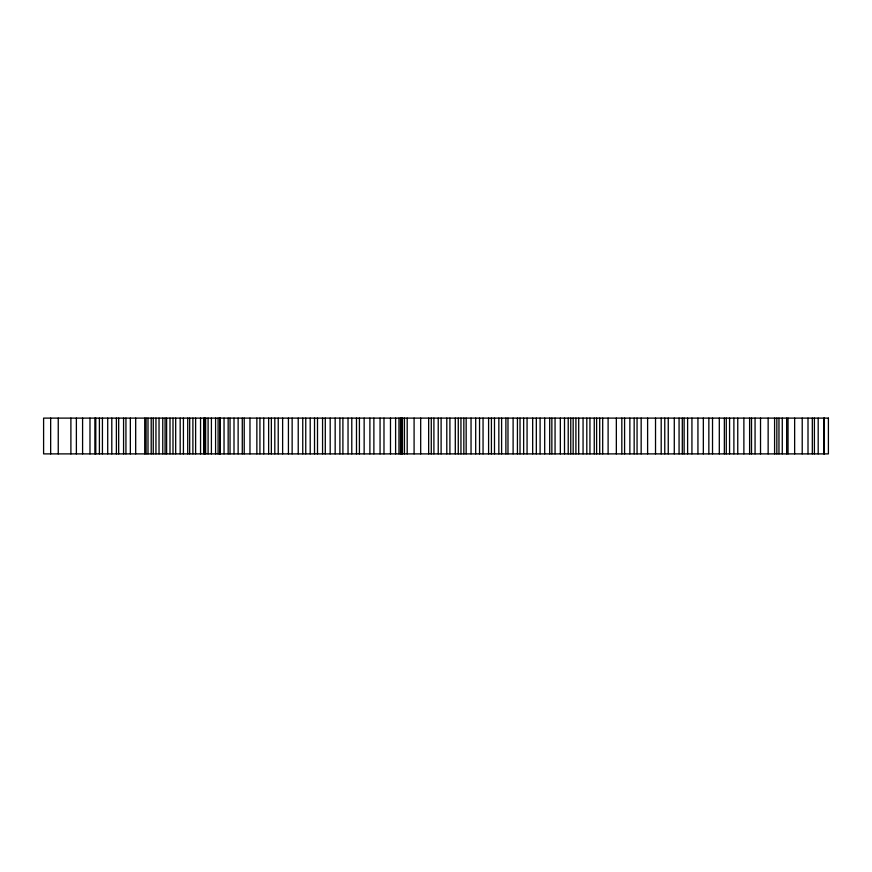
<?xml version="1.0" encoding="UTF-8"?>
<svg xmlns="http://www.w3.org/2000/svg" width="872" height="872" viewBox="0 0 872 872"><rect width="100%" height="100%" fill="white"/><g stroke="black" fill="none" stroke-linecap="round" stroke-linejoin="round"><path stroke-width="1.31" d="M824.356 418.113L824.356 453.887M823.8 418.113L823.8 453.887M818.187 418.113L818.187 453.887M814.404 418.113L814.404 453.887M812.323 418.113L812.323 453.887M808.006 418.113L808.006 453.887M802.218 418.113L802.218 453.887M794.643 418.113L794.643 453.887M788.037 418.113L788.037 453.887M786.664 418.113L786.664 453.887M782.271 418.113L782.271 453.887M778.969 418.113L778.969 453.887M776.843 418.113L776.843 453.887M774.587 418.113L774.587 453.887M768.145 418.113L768.145 453.887M760.526 418.113L760.526 453.887M755.065 418.113L755.065 453.887M751.511 418.113L751.511 453.887M749.615 418.113L749.615 453.887M743.881 418.113L743.881 453.887M737.756 418.113L737.756 453.887M733.886 418.113L733.886 453.887M729.57 418.113L729.57 453.887M726.278 418.113L726.278 453.887M724.36 418.113L724.36 453.887M719.302 418.113L719.302 453.887M712.522 418.113L712.522 453.887M708.849 418.113L708.849 453.887M703.333 418.113L703.333 453.887M697.938 418.113L697.938 453.887M691.932 418.113L691.932 453.887M687.616 418.113L687.616 453.887M684.128 418.113L684.128 453.887M682.307 418.113L682.307 453.887M679.07 418.113L679.07 453.887M674.285 418.113L674.285 453.887M668.246 418.113L668.246 453.887M664.769 418.113L664.769 453.887M661.194 418.113L661.194 453.887M655.526 418.113L655.526 453.887M647.613 418.113L647.613 453.887M641.16 418.113L641.16 453.887M637.061 418.113L637.061 453.887M634.162 418.113L634.162 453.887M629.857 418.113L629.857 453.887M624.592 418.113L624.592 453.887M621.823 418.113L621.823 453.887M616.341 418.113L616.341 453.887M608.111 418.113L608.111 453.887M602.694 418.113L602.694 453.887M599.707 418.113L599.707 453.887M596.612 418.113L596.612 453.887M594.257 418.113L594.257 453.887M589.941 418.113L589.941 453.887M586.802 418.113L586.802 453.887M583.063 418.113L583.063 453.887M578.703 418.113L578.703 453.887M575.902 418.113L575.902 453.887M573.166 418.113L573.166 453.887M570.757 418.113L570.757 453.887M568.217 418.113L568.217 453.887M564.511 418.113L564.511 453.887M560.336 418.113L560.336 453.887M555.061 418.113L555.061 453.887M551.856 418.113L551.856 453.887M549.698 418.113L549.698 453.887M544.695 418.113L544.695 453.887M540.095 418.113L540.095 453.887M536.324 418.113L536.324 453.887M532.672 418.113L532.672 453.887M527.07 418.113L527.07 453.887M523.647 418.113L523.647 453.887M520.017 418.113L520.017 453.887M517.434 418.113L517.434 453.887M513.107 418.113L513.107 453.887M507.984 418.113L507.984 453.887M505.88 418.113L505.88 453.887M501.607 418.113L501.607 453.887M498.839 418.113L498.839 453.887M494.489 418.113L494.489 453.887M491.416 418.113L491.416 453.887M488.593 418.113L488.593 453.887M483.055 418.113L483.055 453.887M479.546 418.113L479.546 453.887M475.698 418.113L475.698 453.887M471.043 418.113L471.043 453.887M466.16 418.113L466.16 453.887M463.839 418.113L463.839 453.887M460.95 418.113L460.95 453.887M458.269 418.113L458.269 453.887M455.293 418.113L455.293 453.887M449.908 418.113L449.908 453.887M446.791 418.113L446.791 453.887M441.112 418.113L441.112 453.887M438.224 418.113L438.224 453.887M433.907 418.113L433.907 453.887M431.28 418.113L431.28 453.887M428.653 418.113L428.653 453.887M420.685 418.113L420.685 453.887M414.091 418.113L414.091 453.887M407.202 418.113L407.202 453.887M404.412 418.113L404.412 453.887M402.406 418.113L402.406 453.887M401.611 418.113L401.611 453.887M400.51 418.113L400.51 453.887M398.962 418.113L398.962 453.887M395.605 418.113L395.605 453.887M390.482 418.113L390.482 453.887M383.985 418.113L383.985 453.887M380.061 418.113L380.061 453.887M373.881 418.113L373.881 453.887M369.892 418.113L369.892 453.887M364.147 418.113L364.147 453.887M359.417 418.113L359.417 453.887M356.485 418.113L356.485 453.887M351.787 418.113L351.787 453.887M348.037 418.113L348.037 453.887M342.903 418.113L342.903 453.887M339.895 418.113L339.895 453.887M335.164 418.113L335.164 453.887M330.183 418.113L330.183 453.887M325.289 418.113L325.289 453.887M322.564 418.113L322.564 453.887M317.506 418.113L317.506 453.887M314.52 418.113L314.52 453.887M310.203 418.113L310.203 453.887M305.756 418.113L305.756 453.887M302.748 418.113L302.748 453.887M298.224 418.113L298.224 453.887M292.142 418.113L292.142 453.887M288.425 418.113L288.425 453.887M282.626 418.113L282.626 453.887M278.223 418.113L278.223 453.887M274.811 418.113L274.811 453.887M271.356 418.113L271.356 453.887M268.63 418.113L268.63 453.887M263.758 418.113L263.758 453.887M259.932 418.113L259.932 453.887M256.859 418.113L256.859 453.887M249.97 418.113L249.97 453.887M244.215 418.113L244.215 453.887M242.285 418.113L242.285 453.887M238.132 418.113L238.132 453.887M234.001 418.113L234.001 453.887M230.045 418.113L230.045 453.887M228.159 418.113L228.159 453.887M224.039 418.113L224.039 453.887M220.115 418.113L220.115 453.887M220.038 418.113L220.038 453.887M219.657 418.113L219.657 453.887M218.098 418.113L218.098 453.887M215.58 418.113L215.58 453.887M211.405 418.113L211.405 453.887M208.092 418.113L208.092 453.887M205.629 418.113L205.629 453.887M204.342 418.113L204.342 453.887M203.939 418.113L203.939 453.887M200.549 418.113L200.549 453.887M195.622 418.113L195.622 453.887M192.897 418.113L192.897 453.887M189.682 418.113L189.682 453.887M187.72 418.113L187.72 453.887M183.425 418.113L183.425 453.887M180.188 418.113L180.188 453.887M175.686 418.113L175.686 453.887M172.994 418.113L172.994 453.887M169.996 418.113L169.996 453.887M166.617 418.113L166.617 453.887M165.07 418.113L165.07 453.887M162.759 418.113L162.759 453.887M159.031 418.113L159.031 453.887M155.946 418.113L155.946 453.887M153.254 418.113L153.254 453.887M151.205 418.113L151.205 453.887M148 418.113L148 453.887M146.082 418.113L146.082 453.887M144.73 418.113L144.73 453.887M135.683 418.113L135.683 453.887M130.342 418.113L130.342 453.887M125.939 418.113L125.939 453.887M123.573 418.113L123.573 453.887M118.679 418.113L118.679 453.887M116.39 418.113L116.39 453.887M111.801 418.113L111.801 453.887M107.714 418.113L107.714 453.887M102.427 418.113L102.427 453.887M99.397 418.113L99.397 453.887M95.789 418.113L95.789 453.887M94.885 418.113L94.885 453.887M89.98 418.113L89.98 453.887M82.589 418.113L82.589 453.887M76.376 418.113L76.376 453.887M70.894 418.113L70.894 453.887M58.25 418.113L58.25 453.887M50.663 418.113L50.663 453.887M828.4 418.113L43.6 418.113L43.6 453.887L828.4 453.887L828.4 418.113"/></g></svg>
